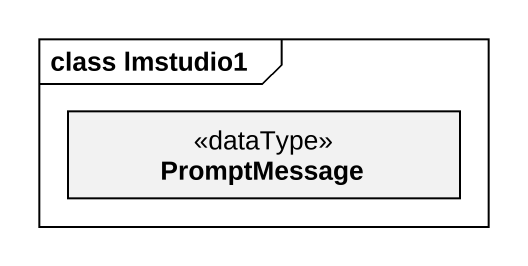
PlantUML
@startuml
mainframe class lmstudio1
hide circle
hide empty members
class PromptMessage <<dataType>>
@enduml
